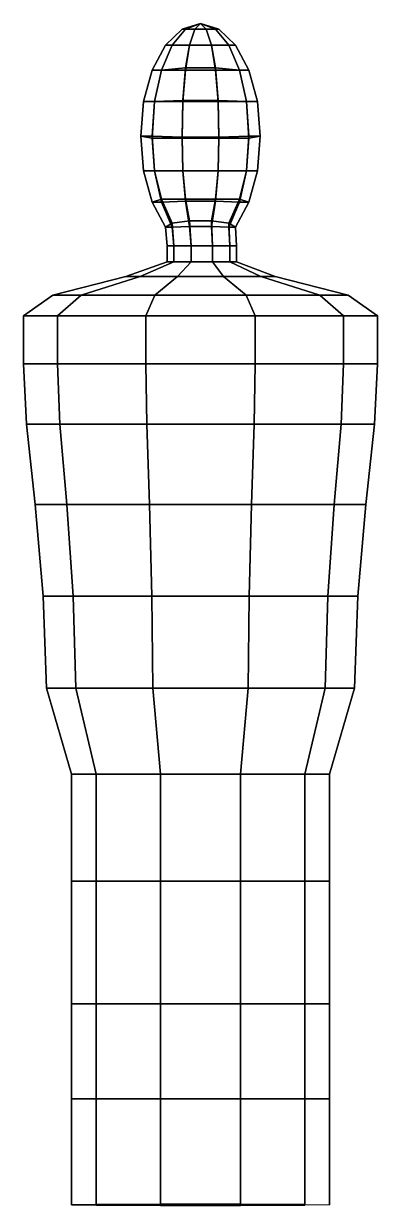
# Model space of a CAD drawing. Extents: x -2.2 to 2.2, y -11 to 3.9.
import ezdxf

# ---------------------------------------------------------------- set-up
doc = ezdxf.new("R2010")
doc.units = 0

# ---------------------------------------------------------------- blocks, each defined once
blk = doc.blocks.new('Mesh')
at = {"layer": 'Meshes'}
mesh = blk.add_polyface(dxfattribs=at)
corners = [(0, 1.414213), (0.187872, 1.344997, 0.256872), (0.232223, 1.344997), (0.357354, 1.144123, 0.488599), (0.441714, 1.144123), (0.491856, 0.831254, 0.672499), (0.607968, 0.831254), (0.578211, 0.437016, 0.79057), (0.714709, 0.437016), (0.187872, 0.857052, 0.972031), (0.220857, 0.449915, 1.04698), (0.136497, 1.144123, 0.790569), (0.071761, 1.344997, 0.415627), (-0.071761, 1.344997, 0.415627), (-0.136497, 1.144123, 0.790569), (-0.187873, 0.857052, 0.972031), (-0.220857, 0.449915, 1.04698), (-0.491856, 0.831254, 0.672499), (-0.578212, 0.437016, 0.790569), (-0.357355, 1.144123, 0.488599), (-0.187872, 1.344997, 0.256871), (-0.232223, 1.344997), (-0.441714, 1.144123), (-0.607968, 0.831253), (-0.714709, 0.437016), (-0.75149, 0), (-0.607968, 0, 0.831254), (-0.491856, 0.831253, -0.45321), (-0.578212, 0.437016, -0.493884), (-0.357355, 1.144123, -0.308008), (-0.187872, 1.344997, -0.256871), (-0.071761, 1.344997, -0.415627), (-0.136497, 1.144122, -0.609978), (-0.187872, 0.831253, -0.868837), (-0.220857, 0.437016, -0.982483), (0.187872, 0.831253, -0.868836), (0.220857, 0.437016, -0.982483), (0.136497, 1.144122, -0.609978), (0.071761, 1.344997, -0.415627), (0.187872, 1.344997, -0.256871), (0.357354, 1.144123, -0.308007), (0.491856, 0.831253, -0.453209), (0.578212, 0.437016, -0.493884)]
mesh.append_faces([[corners[k] for k in face] for face in [(0, 1, 2), (2, 1, 3, 4), (4, 3, 5, 6), (6, 5, 7, 8), (5, 9, 10, 7), (3, 11, 9, 5), (1, 12, 11, 3), (0, 12, 1), (0, 13, 12), (12, 13, 14, 11), (11, 14, 15, 9), (9, 15, 16, 10), (15, 17, 18, 16), (14, 19, 17, 15), (13, 20, 19, 14), (0, 20, 13), (0, 21, 20), (20, 21, 22, 19), (19, 22, 23, 17), (17, 23, 24, 18), (18, 24, 25, 26), (23, 27, 28, 24), (22, 29, 27, 23), (21, 30, 29, 22), (0, 30, 21), (0, 31, 30), (30, 31, 32, 29), (29, 32, 33, 27), (27, 33, 34, 28), (33, 35, 36, 34), (32, 37, 35, 33), (31, 38, 37, 32), (0, 38, 31), (0, 39, 38), (38, 39, 40, 37), (37, 40, 41, 35), (35, 41, 42, 36), (41, 6, 8, 42), (40, 4, 6, 41), (39, 2, 4, 40), (0, 2, 39)]], dxfattribs={"color": 254})
mesh = blk.add_polyface(dxfattribs=at)
corners = [(0.714709, 0.437016), (0.578211, 0.437016, 0.79057), (0.607968, 0, 0.831254), (0.751489, 0), (0.578211, -0.437016, 0.79057), (0.714709, -0.437016), (0.491856, -0.831254, 0.865989), (0.607968, -0.831254), (0.357354, -1.144123, 0.398304), (0.441714, -1.144123), (0.187872, -0.816345, 1.088734), (0.136497, -1.133996, 0.512503), (0.220857, -0.437016, 1.150175), (0.232223, -0.012899, 1.138608), (0.220857, 0.449915, 1.04698), (-0.220857, 0.449915, 1.04698), (-0.232223, -0.012899, 1.138608), (-0.220857, -0.437016, 1.150175), (-0.187873, -0.816345, 1.088734), (-0.136497, -1.133996, 0.512503), (-0.491856, -0.831254, 0.865989), (-0.357355, -1.144123, 0.398303), (-0.578212, -0.437016, 0.79057), (-0.607968, 0, 0.831254), (-0.578212, 0.437016, 0.790569), (-0.75149, 0), (-0.714709, -0.437016), (-0.607968, -0.831254), (-0.441715, -1.144123), (-0.491856, -0.792556, -0.375813), (-0.357355, -1.092525, -0.295108), (-0.578212, -0.437016, -0.442287), (-0.607968, -0.025799, -0.495871), (-0.714709, 0.437016), (-0.578212, 0.437016, -0.493884), (-0.220857, 0.437016, -0.982483), (-0.232223, -0.025799, -1.009614), (-0.220857, -0.437016, -0.930886), (-0.187872, -0.792556, -0.79144), (-0.136497, -1.066727, -0.442287), (0.136497, -1.066727, -0.442286), (0.150022, -1.377983, -0.539927), (-0.119063, -1.377983, -0.539927), (0.187872, -0.792556, -0.79144), (0.220857, -0.437016, -0.930886), (0.232223, -0.025799, -1.009614), (0.220857, 0.437016, -0.982483), (0.578212, 0.437016, -0.493884), (0.607968, -0.025799, -0.49587), (0.578212, -0.437016, -0.442286), (0.491856, -0.792556, -0.375813), (0.357355, -1.092525, -0.295108), (0.367717, -1.377983, -0.333693)]
mesh.append_faces([[corners[k] for k in face] for face in [(0, 1, 2, 3), (3, 2, 4, 5), (5, 4, 6, 7), (7, 6, 8, 9), (6, 10, 11, 8), (4, 12, 10, 6), (2, 13, 12, 4), (1, 14, 13, 2), (14, 15, 16, 13), (13, 16, 17, 12), (12, 17, 18, 10), (10, 18, 19, 11), (18, 20, 21, 19), (17, 22, 20, 18), (16, 23, 22, 17), (15, 24, 23, 16), (23, 25, 26, 22), (22, 26, 27, 20), (20, 27, 28, 21), (27, 29, 30, 28), (26, 31, 29, 27), (25, 32, 31, 26), (33, 34, 32, 25), (34, 35, 36, 32), (32, 36, 37, 31), (31, 37, 38, 29), (29, 38, 39, 30), (39, 40, 41, 42), (38, 43, 40, 39), (37, 44, 43, 38), (36, 45, 44, 37), (35, 46, 45, 36), (46, 47, 48, 45), (45, 48, 49, 44), (44, 49, 50, 43), (43, 50, 51, 40), (40, 51, 52, 41), (50, 7, 9, 51), (49, 5, 7, 50), (48, 3, 5, 49), (47, 0, 3, 48)]], dxfattribs={"color": 254})
mesh = blk.add_polyface(dxfattribs=at)
corners = [(-0.136497, -1.133996, 0.512503), (-0.357355, -1.144123, 0.398303), (-0.336758, -1.377983, 0.333694), (-0.119063, -1.377983, 0.539928), (-0.441715, -1.144123), (-0.41991, -1.377983), (-0.357355, -1.092525, -0.295108), (-0.336758, -1.377983, -0.333693), (-0.136497, -1.066727, -0.442287), (-0.119063, -1.377983, -0.539927), (-0.119063, -1.579219, -0.539927), (-0.336758, -1.579219, -0.333693), (-0.41991, -1.579219), (-0.336758, -1.579219, 0.333694), (-0.119063, -1.579219, 0.539928), (-0.757744, -1.764975, 0.342175), (-0.289433, -1.764975, 0.738533), (-0.936623, -1.764975), (-0.757744, -1.764975, -0.342175), (-0.289432, -1.764975, -0.553651), (0.289433, -1.764975, -0.553651), (0.573394, -1.99717, -0.730748), (-0.573392, -1.99717, -0.730748), (-1.501162, -1.99717, -0.337364), (-1.855538, -1.99717), (-1.501162, -1.99717, 0.337364), (-0.573393, -1.99717, 0.730748), (0.289432, -1.764975, 0.738533), (0.573393, -1.99717, 0.730748), (-0.686923, -2.260325, 0.771314), (0.686923, -2.260325, 0.771314), (-1.798388, -2.260325, 0.362435), (-2.222929, -2.260325), (-1.798388, -2.260325, -0.362435), (-0.686922, -2.260325, -0.771314), (0.686924, -2.260325, -0.771314), (0.686924, -2.864032, -0.771314), (-0.686922, -2.864032, -0.771314), (-1.798388, -2.864032, -0.362435), (-2.222929, -2.864032), (-1.798388, -2.864032, 0.362435), (-0.686923, -2.864032, 0.771314), (0.686923, -2.864032, 0.771314), (-1.798388, -2.864032, -0.362435), (-0.686922, -2.864032, -0.771314), (-0.675747, -3.622536, -0.761774), (-1.769132, -3.622536, -0.356539), (-2.222929, -2.864032), (-2.186767, -3.622536), (-1.798388, -2.864032, 0.362435), (-1.769132, -3.622536, 0.356539), (-0.686923, -2.864032, 0.771314), (-0.675748, -3.622536, 0.761774), (0.686923, -2.864032, 0.771314), (0.675749, -3.622536, 0.761774), (-0.675748, -3.622536, 0.761774), (0.675749, -3.622536, 0.761774), (-1.769132, -3.622536, 0.356539), (-2.186767, -3.622536), (-1.769132, -3.622536, -0.356539), (-0.675747, -3.622536, -0.761774), (-0.641768, -4.628715, -0.547885), (-1.680175, -4.628715, -0.338611)]
mesh.append_faces([[corners[k] for k in face] for face in [(0, 1, 2, 3), (1, 4, 5, 2), (4, 6, 7, 5), (6, 8, 9, 7), (7, 9, 10, 11), (5, 7, 11, 12), (2, 5, 12, 13), (3, 2, 13, 14), (14, 13, 15, 16), (13, 12, 17, 15), (12, 11, 18, 17), (11, 10, 19, 18), (19, 20, 21, 22), (18, 19, 22, 23), (17, 18, 23, 24), (15, 17, 24, 25), (16, 15, 25, 26), (27, 16, 26, 28), (28, 26, 29, 30), (26, 25, 31, 29), (25, 24, 32, 31), (24, 23, 33, 32), (23, 22, 34, 33), (22, 21, 35, 34), (34, 35, 36, 37), (33, 34, 37, 38), (32, 33, 38, 39), (31, 32, 39, 40), (29, 31, 40, 41), (30, 29, 41, 42), (43, 44, 45, 46), (47, 43, 46, 48), (49, 47, 48, 50), (51, 49, 50, 52), (53, 51, 52, 54), (42, 41, 55, 56), (41, 40, 57, 55), (40, 39, 58, 57), (39, 38, 59, 58), (38, 37, 60, 59), (46, 45, 61, 62)]], dxfattribs={"color": 254})
mesh = blk.add_polyface(dxfattribs=at)
corners = [(0.367717, -1.377983, 0.333694), (0.450869, -1.377983), (0.441714, -1.144123), (0.357354, -1.144123, 0.398304), (0.136497, -1.133996, 0.512503), (0.150022, -1.377983, 0.539928), (-0.136497, -1.133996, 0.512503), (-0.119063, -1.377983, 0.539928), (0.367717, -1.377983, -0.333693), (0.357355, -1.092525, -0.295108), (0.450869, -1.579219), (0.367717, -1.579219, -0.333693), (0.150022, -1.377983, -0.539927), (0.150022, -1.579219, -0.539927), (-0.119063, -1.377983, -0.539927), (-0.119063, -1.579219, -0.539927), (-0.119063, -1.579219, 0.539928), (0.150022, -1.579219, 0.539928), (0.367717, -1.579219, 0.333694), (0.757744, -1.764975, 0.342175), (0.936623, -1.764975), (0.289432, -1.764975, 0.738533), (-0.289433, -1.764975, 0.738533), (0.289433, -1.764975, -0.553651), (-0.289432, -1.764975, -0.553651), (0.757744, -1.764975, -0.342175), (1.855538, -1.99717), (1.501163, -1.99717, -0.337364), (0.573394, -1.99717, -0.730748), (0.573393, -1.99717, 0.730748), (1.501162, -1.99717, 0.337364), (1.798387, -2.260325, 0.362435), (2.222929, -2.260325), (0.686923, -2.260325, 0.771314), (1.798388, -2.260325, -0.362435), (0.686924, -2.260325, -0.771314), (2.222929, -2.864032), (1.798388, -2.864032, -0.362435), (0.686924, -2.864032, -0.771314), (0.686923, -2.864032, 0.771314), (1.798387, -2.864032, 0.362435), (0.686924, -2.864032, -0.771314), (1.798388, -2.864032, -0.362435), (1.769133, -3.622536, -0.356539), (0.67575, -3.622536, -0.761774), (1.769133, -3.622536, -0.356539), (-0.686922, -2.864032, -0.771314), (-0.675747, -3.622536, -0.761774), (1.798387, -2.864032, 0.362435), (1.769132, -3.622536, 0.35654), (1.769132, -3.622536, 0.35654), (0.686923, -2.864032, 0.771314), (0.675749, -3.622536, 0.761774), (2.186767, -3.622536), (0.675749, -3.622536, 0.761774), (-0.686922, -2.864032, -0.771314), (0.67575, -3.622536, -0.761774), (-0.675747, -3.622536, -0.761774), (0.641772, -4.628715, -0.547885), (-0.641768, -4.628715, -0.547885), (1.680178, -4.628715, -0.338611), (1.680178, -4.628715, -0.338611)]
mesh.append_faces([[corners[k] for k in face] for face in [(0, 1, 2, 3), (3, 4, 5, 0), (4, 6, 7, 5), (1, 8, 9, 2), (8, 1, 10, 11), (12, 8, 11, 13), (14, 12, 13, 15), (5, 7, 16, 17), (0, 5, 17, 18), (1, 0, 18, 10), (10, 18, 19, 20), (18, 17, 21, 19), (17, 16, 22, 21), (15, 13, 23, 24), (13, 11, 25, 23), (11, 10, 20, 25), (25, 20, 26, 27), (23, 25, 27, 28), (19, 21, 29, 30), (20, 19, 30, 26), (26, 30, 31, 32), (30, 29, 33, 31), (28, 27, 34, 35), (27, 26, 32, 34), (34, 32, 36, 37), (35, 34, 37, 38), (31, 33, 39, 40), (32, 31, 40, 36), (41, 42, 43, 44), (42, 37, 45, 43), (46, 41, 44, 47), (40, 48, 49, 50), (48, 51, 52, 49), (36, 40, 50, 53), (40, 39, 54, 50), (55, 38, 56, 57), (38, 37, 45, 56), (37, 36, 53, 45), (47, 44, 58, 59), (43, 45, 60, 61), (44, 43, 61, 58)]], dxfattribs={"color": 254})
mesh = blk.add_polyface(dxfattribs=at)
corners = [(1.769133, -3.622536, -0.356539), (2.186767, -3.622536), (2.076812, -4.628715, 0.000001), (1.680178, -4.628715, -0.338611), (0.67575, -3.622536, -0.761774), (0.641772, -4.628715, -0.547885), (-0.675747, -3.622536, -0.761774), (-0.641768, -4.628715, -0.547885), (-1.769132, -3.622536, -0.356539), (-1.680175, -4.628715, -0.338611), (-2.186767, -3.622536), (-2.07681, -4.628715), (-1.769132, -3.622536, 0.356539), (-1.680175, -4.628715, 0.338612), (-0.675748, -3.622536, 0.761774), (-0.641769, -4.628715, 0.732767), (0.675749, -3.622536, 0.761774), (0.641771, -4.628715, 0.732767), (1.769132, -3.622536, 0.35654), (1.680177, -4.628715, 0.338612), (1.769132, -3.622536, 0.35654), (0.675749, -3.622536, 0.761774), (0.641771, -4.628715, 0.732767), (1.680177, -4.628715, 0.338612), (-0.675748, -3.622536, 0.761774), (-0.641769, -4.628715, 0.732767), (-1.769132, -3.622536, 0.356539), (-1.680175, -4.628715, 0.338612), (-2.186767, -3.622536), (-2.07681, -4.628715), (-1.769132, -3.622536, -0.356539), (-1.680175, -4.628715, -0.338611), (0.641772, -4.628715, -0.547885), (1.680178, -4.628715, -0.338611), (1.601071, -5.784266, -0.322668), (0.611557, -5.784266, -0.522088), (1.601071, -5.784266, -0.322668), (-0.641768, -4.628715, -0.547885), (-0.611551, -5.784266, -0.522088), (-1.601067, -5.784266, -0.322668), (-1.979028, -5.784266, 0.000001), (-1.601067, -5.784266, 0.322669), (-0.611552, -5.784266, 0.706971), (0.611556, -5.784266, 0.706971), (1.60107, -5.784266, 0.322669), (1.60107, -5.784266, 0.322669), (1.979031, -5.784266, 0.000001), (0.611556, -5.784266, 0.706971), (-0.611552, -5.784266, 0.706971), (-1.601067, -5.784266, 0.322669), (-1.979028, -5.784266, 0.000001), (-1.601067, -5.784266, -0.322668), (-0.611551, -5.784266, -0.522088), (0.611557, -5.784266, -0.522088), (-1.565581, -6.939817, -0.315517), (-1.935165, -6.939817, 0.000001), (-0.597996, -6.939817, -0.510517), (0.598003, -6.939817, -0.510517), (1.565587, -6.939817, -0.315516), (1.565587, -6.939817, -0.315516)]
mesh.append_faces([[corners[k] for k in face] for face in [(0, 1, 2, 3), (4, 0, 3, 5), (6, 4, 5, 7), (8, 6, 7, 9), (10, 8, 9, 11), (12, 10, 11, 13), (14, 12, 13, 15), (16, 14, 15, 17), (18, 16, 17, 19), (1, 18, 19, 2), (20, 21, 22, 23), (18, 20, 23, 19), (21, 24, 25, 22), (24, 26, 27, 25), (26, 28, 29, 27), (28, 30, 31, 29), (32, 33, 34, 35), (33, 3, 36, 34), (37, 32, 35, 38), (31, 37, 38, 39), (29, 31, 39, 40), (27, 29, 40, 41), (25, 27, 41, 42), (22, 25, 42, 43), (19, 23, 44, 45), (23, 22, 43, 44), (2, 19, 45, 46), (19, 17, 47, 45), (17, 15, 48, 47), (15, 13, 49, 48), (13, 11, 50, 49), (11, 9, 51, 50), (9, 7, 52, 51), (7, 5, 53, 52), (5, 3, 36, 53), (3, 2, 46, 36), (40, 39, 54, 55), (39, 38, 56, 54), (38, 35, 57, 56), (34, 36, 58, 59), (35, 34, 59, 57)]], dxfattribs={"color": 254})
mesh = blk.add_polyface(dxfattribs=at)
corners = [(1.601071, -5.784266, -0.322668), (1.979031, -5.784266, 0.000001), (1.93517, -6.939817, 0.000001), (1.565587, -6.939817, -0.315516), (0.611557, -5.784266, -0.522088), (0.598003, -6.939817, -0.510517), (-0.611551, -5.784266, -0.522088), (-0.597996, -6.939817, -0.510517), (-1.601067, -5.784266, -0.322668), (-1.565581, -6.939817, -0.315517), (-1.979028, -5.784266, 0.000001), (-1.935165, -6.939817, 0.000001), (-1.601067, -5.784266, 0.322669), (-1.565581, -6.939817, 0.315518), (-0.611552, -5.784266, 0.706971), (-0.597997, -6.939817, 0.6954), (0.611556, -5.784266, 0.706971), (0.598002, -6.939817, 0.6954), (1.60107, -5.784266, 0.322669), (1.565586, -6.939817, 0.315518), (1.60107, -5.784266, 0.322669), (0.611556, -5.784266, 0.706971), (0.598002, -6.939817, 0.6954), (1.565586, -6.939817, 0.315518), (-0.611552, -5.784266, 0.706971), (-0.597997, -6.939817, 0.6954), (-1.601067, -5.784266, 0.322669), (-1.565581, -6.939817, 0.315518), (-1.979028, -5.784266, 0.000001), (-1.935165, -6.939817, 0.000001), (0.598003, -6.939817, -0.510517), (1.565587, -6.939817, -0.315516), (1.312762, -8.018332, -0.264564), (0.501433, -8.018332, -0.428074), (1.312762, -8.018332, -0.264564), (-0.597996, -6.939817, -0.510517), (-0.501425, -8.018332, -0.428074), (-1.565581, -6.939817, -0.315517), (-1.312755, -8.018332, -0.264564), (-1.622655, -8.018332, 0.000001), (-1.312755, -8.018332, 0.264566), (-0.501426, -8.018332, 0.428076), (0.501433, -8.018332, 0.428076), (1.312762, -8.018332, 0.264566), (1.312762, -8.018332, 0.264566), (1.622662, -8.018332, 0.000001), (0.501433, -8.018332, 0.428076), (-0.501426, -8.018332, 0.428076), (-1.312755, -8.018332, 0.264566), (-1.622655, -8.018332, 0.000001), (-1.312755, -8.018332, -0.264564), (-0.501425, -8.018332, -0.428074), (0.501433, -8.018332, -0.428074), (-1.622654, -9.366476, 0.000001), (-1.312754, -9.366476, 0.264566), (-1.312754, -9.366476, -0.264564), (-0.501424, -9.366476, -0.428073), (0.501434, -9.366476, -0.428073), (1.312763, -9.366476, -0.264563), (1.312763, -9.366476, -0.264563)]
mesh.append_faces([[corners[k] for k in face] for face in [(0, 1, 2, 3), (4, 0, 3, 5), (6, 4, 5, 7), (8, 6, 7, 9), (10, 8, 9, 11), (12, 10, 11, 13), (14, 12, 13, 15), (16, 14, 15, 17), (18, 16, 17, 19), (1, 18, 19, 2), (20, 21, 22, 23), (18, 20, 23, 19), (21, 24, 25, 22), (24, 26, 27, 25), (26, 28, 29, 27), (30, 31, 32, 33), (31, 3, 34, 32), (35, 30, 33, 36), (37, 35, 36, 38), (29, 37, 38, 39), (27, 29, 39, 40), (25, 27, 40, 41), (22, 25, 41, 42), (19, 23, 43, 44), (23, 22, 42, 43), (2, 19, 44, 45), (19, 17, 46, 44), (17, 15, 47, 46), (15, 13, 48, 47), (13, 11, 49, 48), (11, 9, 50, 49), (9, 7, 51, 50), (7, 5, 52, 51), (5, 3, 34, 52), (3, 2, 45, 34), (40, 39, 53, 54), (39, 38, 55, 53), (38, 36, 56, 55), (36, 33, 57, 56), (32, 34, 58, 59), (33, 32, 59, 57)]], dxfattribs={"color": 254})
mesh = blk.add_polyface(dxfattribs=at)
corners = [(1.312762, -8.018332, -0.264564), (1.622662, -8.018332, 0.000001), (1.622663, -9.366476, 0.000001), (1.312763, -9.366476, -0.264563), (0.501433, -8.018332, -0.428074), (0.501434, -9.366476, -0.428073), (-0.501425, -8.018332, -0.428074), (-0.501424, -9.366476, -0.428073), (-1.312755, -8.018332, -0.264564), (-1.312754, -9.366476, -0.264564), (-1.622655, -8.018332, 0.000001), (-1.622654, -9.366476, 0.000001), (-1.312755, -8.018332, 0.264566), (-1.312754, -9.366476, 0.264566), (-0.501426, -8.018332, 0.428076), (-0.501425, -9.366476, 0.428076), (0.501433, -8.018332, 0.428076), (0.501434, -9.366476, 0.428076), (1.312762, -8.018332, 0.264566), (1.312763, -9.366476, 0.264566), (1.312762, -8.018332, 0.264566), (0.501433, -8.018332, 0.428076), (0.501434, -9.366476, 0.428076), (1.312763, -9.366476, 0.264566), (-0.501426, -8.018332, 0.428076), (-0.501425, -9.366476, 0.428076), (-1.312755, -8.018332, 0.264566), (-1.312754, -9.366476, 0.264566), (0.501434, -9.366476, -0.428073), (1.312763, -9.366476, -0.264563), (1.312765, -10.907211, -0.264563), (0.501435, -10.907211, -0.428073), (1.312765, -10.907211, -0.264563), (-0.501424, -9.366476, -0.428073), (-0.501423, -10.907211, -0.428073), (-1.312754, -9.366476, -0.264564), (-1.312753, -10.907211, -0.264563), (-1.622654, -9.366476, 0.000001), (-1.622653, -10.907211, 0.000001), (-1.312753, -10.907211, 0.264566), (-0.501424, -10.907211, 0.428076), (0.501435, -10.907211, 0.428076), (1.312764, -10.907211, 0.264566), (1.312764, -10.907211, 0.264566), (1.622664, -10.907211, 0.000001), (0.501435, -10.907211, 0.428076), (-0.501424, -10.907211, 0.428076), (-1.312753, -10.907211, 0.264566), (-1.622653, -10.907211, 0.000001), (-1.312753, -10.907211, -0.264563), (-0.501423, -10.907211, -0.428073), (0.501435, -10.907211, -0.428073), (-1.312752, -12.101281, 0.264566), (-0.501423, -12.101281, 0.428076), (-1.622652, -12.101281, 0.000001), (-1.312752, -12.101281, -0.264563), (-0.501422, -12.101281, -0.428073), (0.501436, -12.101281, -0.428073), (1.312765, -12.101281, -0.264563), (1.312765, -12.101281, -0.264563)]
mesh.append_faces([[corners[k] for k in face] for face in [(0, 1, 2, 3), (4, 0, 3, 5), (6, 4, 5, 7), (8, 6, 7, 9), (10, 8, 9, 11), (12, 10, 11, 13), (14, 12, 13, 15), (16, 14, 15, 17), (18, 16, 17, 19), (1, 18, 19, 2), (20, 21, 22, 23), (18, 20, 23, 19), (21, 24, 25, 22), (24, 26, 27, 25), (28, 29, 30, 31), (29, 3, 32, 30), (33, 28, 31, 34), (35, 33, 34, 36), (37, 35, 36, 38), (27, 37, 38, 39), (25, 27, 39, 40), (22, 25, 40, 41), (19, 23, 42, 43), (23, 22, 41, 42), (2, 19, 43, 44), (19, 17, 45, 43), (17, 15, 46, 45), (15, 13, 47, 46), (13, 11, 48, 47), (11, 9, 49, 48), (9, 7, 50, 49), (7, 5, 51, 50), (5, 3, 32, 51), (3, 2, 44, 32), (40, 39, 52, 53), (39, 38, 54, 52), (38, 36, 55, 54), (36, 34, 56, 55), (34, 31, 57, 56), (30, 32, 58, 59), (31, 30, 59, 57)]], dxfattribs={"color": 254})
mesh = blk.add_polyface(dxfattribs=at)
corners = [(1.312765, -10.907211, -0.264563), (1.622664, -10.907211, 0.000001), (1.622665, -12.101281, 0.000001), (1.312765, -12.101281, -0.264563), (0.501435, -10.907211, -0.428073), (0.501436, -12.101281, -0.428073), (-0.501423, -10.907211, -0.428073), (-0.501422, -12.101281, -0.428073), (-1.312753, -10.907211, -0.264563), (-1.312752, -12.101281, -0.264563), (-1.622653, -10.907211, 0.000001), (-1.622652, -12.101281, 0.000001), (-1.312753, -10.907211, 0.264566), (-1.312752, -12.101281, 0.264566), (-0.501424, -10.907211, 0.428076), (-0.501423, -12.101281, 0.428076), (0.501435, -10.907211, 0.428076), (0.501436, -12.101281, 0.428076), (1.312764, -10.907211, 0.264566), (1.312765, -12.101281, 0.264566), (1.312764, -10.907211, 0.264566), (0.501435, -10.907211, 0.428076), (0.501436, -12.101281, 0.428076), (1.312765, -12.101281, 0.264566), (-0.501424, -10.907211, 0.428076), (-0.501423, -12.101281, 0.428076), (0.501436, -12.101281, -0.428073), (1.312765, -12.101281, -0.264563), (1.312766, -13.437854, -0.308209), (0.501437, -13.440504, -0.471698), (1.312766, -13.437854, -0.308209), (-0.501422, -12.101281, -0.428073), (-0.501421, -13.440504, -0.471698), (-1.312752, -12.101281, -0.264563), (-1.312751, -13.437854, -0.308209), (-1.622652, -12.101281, 0.000001), (-1.622651, -13.433565, -0.04368), (-1.312752, -12.101281, 0.264566), (-1.312751, -13.429276, 0.22085), (-0.501422, -13.426626, 0.384339), (0.501437, -13.426626, 0.384339), (1.312766, -13.429276, 0.22085), (1.312766, -13.429276, 0.22085), (1.622666, -13.433565, -0.043679), (0.501437, -13.426626, 0.384339), (-0.501422, -13.426626, 0.384339), (-1.312751, -13.429276, 0.22085), (-1.622651, -13.433565, -0.04368), (-1.312751, -13.437854, -0.308209), (-0.501421, -13.440504, -0.471698), (0.501437, -13.440504, -0.471698)]
mesh.append_faces([[corners[k] for k in face] for face in [(0, 1, 2, 3), (4, 0, 3, 5), (6, 4, 5, 7), (8, 6, 7, 9), (10, 8, 9, 11), (12, 10, 11, 13), (14, 12, 13, 15), (16, 14, 15, 17), (18, 16, 17, 19), (1, 18, 19, 2), (20, 21, 22, 23), (18, 20, 23, 19), (21, 24, 25, 22), (26, 27, 28, 29), (27, 3, 30, 28), (31, 26, 29, 32), (33, 31, 32, 34), (35, 33, 34, 36), (37, 35, 36, 38), (25, 37, 38, 39), (22, 25, 39, 40), (19, 23, 41, 42), (23, 22, 40, 41), (2, 19, 42, 43), (19, 17, 44, 42), (17, 15, 45, 44), (15, 13, 46, 45), (13, 11, 47, 46), (11, 9, 48, 47), (9, 7, 49, 48), (7, 5, 50, 49), (5, 3, 30, 50), (3, 2, 43, 30), (42, 44, 40, 41), (44, 45, 39, 40), (45, 46, 38, 39), (46, 47, 36, 38), (47, 48, 34, 36), (48, 49, 32, 34), (49, 50, 29, 32), (50, 30, 28, 29)]], dxfattribs={"color": 254})

msp = doc.modelspace()

# ---------------------------------------------------------------- block references
at = {"layer": '1'}
msp.add_blockref('Mesh', (0.008606, 2.450824), dxfattribs=at)

doc.saveas('drawing.dxf')
